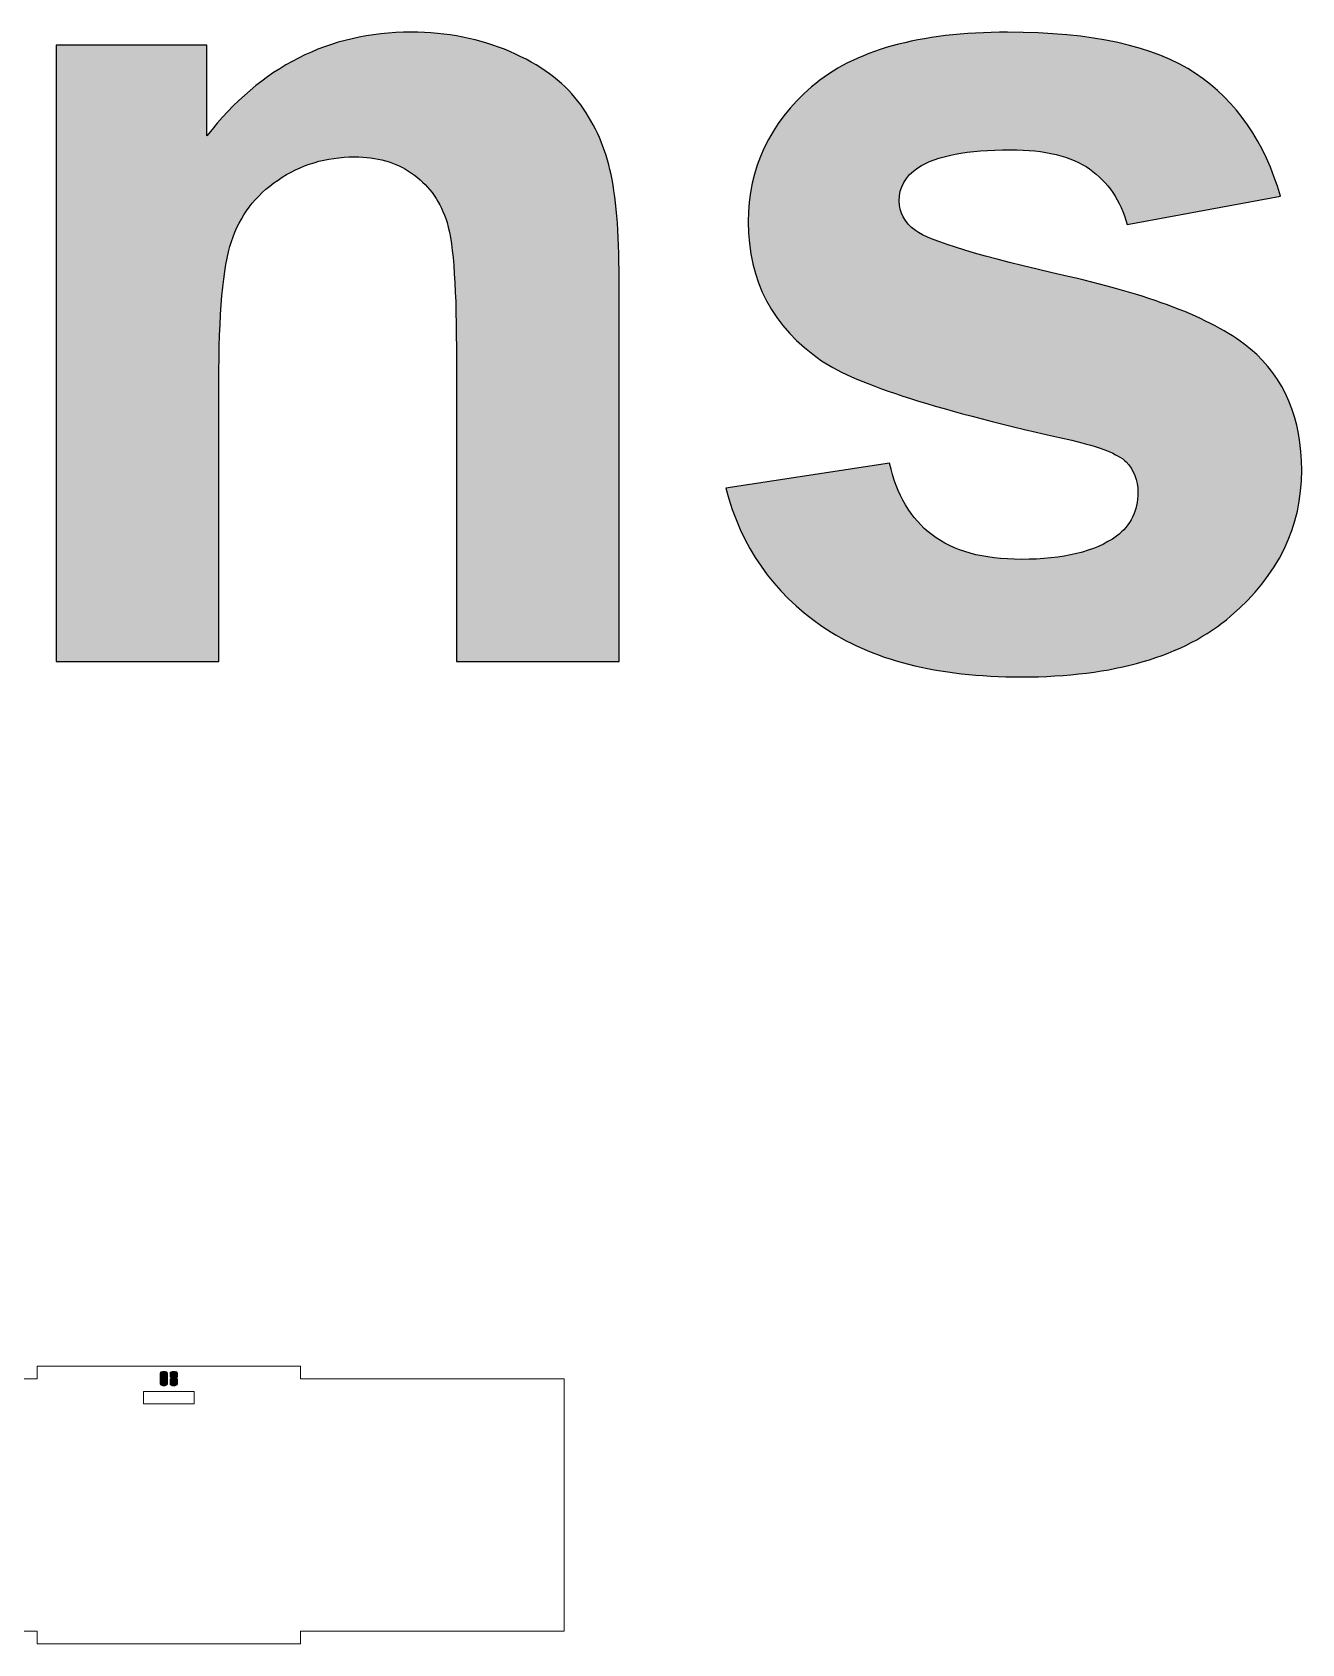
# Model space of a CAD drawing. Header units: centimetres. Extents: x -191 to 212, y -234 to 239.
# Drawn here: x -106.68 to -76.52, y 69.13 to 107.44 of the extents above; entities that cross this region are included whole.
import ezdxf

# ---------------------------------------------------------------- set-up
doc = ezdxf.new("R2010")
doc.units = ezdxf.units.CM
doc.header["$MEASUREMENT"] = 0
doc.layers.add('Capa 1', color=7, linetype='Continuous')

msp = doc.modelspace()

# ---------------------------------------------------------------- hatches: boundary and pattern name
at = {"layer": 'Capa 1', "true_color": 0x373435}
h = msp.add_hatch(color=250, dxfattribs=at)
edge = h.paths.add_edge_path()
edge.add_spline(control_points=[(-92.73973, 92.48099), (-92.73973, 92.48099), (-96.60618, 92.48099), (-96.60618, 92.48099), (-96.60618, 92.48099), (-96.60618, 99.94577), (-96.60618, 99.94577), (-96.60618, 101.52621), (-96.69084, 102.54691), (-96.85547, 103.00788), (-97.02481, 103.47354), (-97.29292, 103.83103), (-97.66921, 104.08973), (-98.04551, 104.34843), (-98.49707, 104.47543), (-99.02388, 104.47543), (-99.70121, 104.47543), (-100.30799, 104.29199), (-100.84421, 103.9251), (-101.38514, 103.55821), (-101.75203, 103.06903), (-101.94958, 102.46695), (-102.15184, 101.86017), (-102.25062, 100.74069), (-102.25062, 99.1038), (-102.25062, 99.1038), (-102.25062, 92.48099), (-102.25062, 92.48099), (-102.25062, 92.48099), (-106.11706, 92.48099), (-106.11706, 92.48099), (-106.11706, 92.48099), (-106.11706, 107.12832), (-106.11706, 107.12832), (-106.11706, 107.12832), (-102.53284, 107.12832), (-102.53284, 107.12832), (-102.53284, 107.12832), (-102.53284, 104.97873), (-102.53284, 104.97873), (-101.24873, 106.62032), (-99.63536, 107.43877), (-97.68333, 107.43877), (-96.82725, 107.43877), (-96.04173, 107.28354), (-95.33147, 106.9778), (-94.61651, 106.66736), (-94.08029, 106.27695), (-93.7181, 105.80188), (-93.35121, 105.3221), (-93.09721, 104.78117), (-92.9561, 104.1744), (-92.81029, 103.56762), (-92.73973, 102.70214), (-92.73973, 101.57325), (-92.73973, 101.57325), (-92.73973, 92.48099), (-92.73973, 92.48099)], knot_values=[0, 0, 0, 0, 0.05263158, 0.05263158, 0.05263158, 0.10526316, 0.10526316, 0.10526316, 0.15789474, 0.15789474, 0.15789474, 0.21052632, 0.21052632, 0.21052632, 0.26315789, 0.26315789, 0.26315789, 0.31578947, 0.31578947, 0.31578947, 0.36842105, 0.36842105, 0.36842105, 0.42105263, 0.42105263, 0.42105263, 0.47368421, 0.47368421, 0.47368421, 0.52631579, 0.52631579, 0.52631579, 0.57894737, 0.57894737, 0.57894737, 0.63157895, 0.63157895, 0.63157895, 0.68421053, 0.68421053, 0.68421053, 0.73684211, 0.73684211, 0.73684211, 0.78947368, 0.78947368, 0.78947368, 0.84210526, 0.84210526, 0.84210526, 0.89473684, 0.89473684, 0.89473684, 0.94736842, 0.94736842, 0.94736842, 1, 1, 1, 1], degree=3, periodic=1)
h = msp.add_hatch(color=250, dxfattribs=at)
edge = h.paths.add_edge_path()
edge.add_spline(control_points=[(-90.20444, 96.60143), (-90.20444, 96.60143), (-86.30977, 97.1941), (-86.30977, 97.1941), (-86.14514, 96.44621), (-85.81118, 95.87706), (-85.30318, 95.49136), (-84.79988, 95.10095), (-84.08962, 94.9081), (-83.18181, 94.9081), (-82.17992, 94.9081), (-81.42733, 95.09155), (-80.91933, 95.45843), (-80.58066, 95.71714), (-80.41133, 96.06521), (-80.41133, 96.49795), (-80.41133, 96.78958), (-80.5054, 97.03417), (-80.68885, 97.22703), (-80.8817, 97.41047), (-81.31444, 97.58451), (-81.98237, 97.73973), (-85.11033, 98.43117), (-87.09059, 99.06147), (-87.92785, 99.63062), (-89.08966, 100.42554), (-89.66822, 101.52621), (-89.66822, 102.93262), (-89.66822, 104.20732), (-89.16492, 105.27506), (-88.16303, 106.14054), (-87.16114, 107.00603), (-85.60892, 107.43877), (-83.50637, 107.43877), (-81.50259, 107.43877), (-80.01151, 107.10951), (-79.03785, 106.45569), (-78.06418, 105.79717), (-77.39155, 104.82821), (-77.02466, 103.5441), (-77.02466, 103.5441), (-80.66533, 102.86677), (-80.66533, 102.86677), (-80.82055, 103.44062), (-81.12159, 103.88277), (-81.55903, 104.18851), (-81.99648, 104.49425), (-82.62207, 104.64477), (-83.43581, 104.64477), (-84.46122, 104.64477), (-85.195, 104.50366), (-85.64185, 104.21673), (-85.93818, 104.01447), (-86.084, 103.75106), (-86.084, 103.43121), (-86.084, 103.15369), (-85.957, 102.91851), (-85.69829, 102.72566), (-85.34551, 102.46695), (-84.13666, 102.10477), (-82.06703, 101.6344), (-79.9974, 101.16403), (-78.55337, 100.59017), (-77.73492, 99.90814), (-76.92118, 99.2214), (-76.51666, 98.25714), (-76.51666, 97.02477), (-76.51666, 95.68421), (-77.0764, 94.5271), (-78.20059, 93.56284), (-79.32007, 92.59858), (-80.98048, 92.1141), (-83.18181, 92.1141), (-85.17618, 92.1141), (-86.75662, 92.51862), (-87.92314, 93.32295), (-89.08496, 94.12729), (-89.84696, 95.21855), (-90.20444, 96.60143)], knot_values=[0, 0, 0, 0, 0.03846154, 0.03846154, 0.03846154, 0.07692308, 0.07692308, 0.07692308, 0.11538462, 0.11538462, 0.11538462, 0.15384615, 0.15384615, 0.15384615, 0.19230769, 0.19230769, 0.19230769, 0.23076923, 0.23076923, 0.23076923, 0.26923077, 0.26923077, 0.26923077, 0.30769231, 0.30769231, 0.30769231, 0.34615385, 0.34615385, 0.34615385, 0.38461538, 0.38461538, 0.38461538, 0.42307692, 0.42307692, 0.42307692, 0.46153846, 0.46153846, 0.46153846, 0.5, 0.5, 0.5, 0.53846154, 0.53846154, 0.53846154, 0.57692308, 0.57692308, 0.57692308, 0.61538462, 0.61538462, 0.61538462, 0.65384615, 0.65384615, 0.65384615, 0.69230769, 0.69230769, 0.69230769, 0.73076923, 0.73076923, 0.73076923, 0.76923077, 0.76923077, 0.76923077, 0.80769231, 0.80769231, 0.80769231, 0.84615385, 0.84615385, 0.84615385, 0.88461538, 0.88461538, 0.88461538, 0.92307692, 0.92307692, 0.92307692, 0.96153846, 0.96153846, 0.96153846, 1, 1, 1, 1], degree=3, periodic=1)
at = {"layer": 'Capa 1', "true_color": 0x3e4095}
h = msp.add_hatch(color=175, dxfattribs=at)
edge = h.paths.add_edge_path()
edge.add_spline(control_points=[(-103.64666, 75.30112), (-103.64666, 75.29058), (-103.63818, 75.28161), (-103.62122, 75.2742), (-103.60427, 75.26679), (-103.58311, 75.26309), (-103.55776, 75.26309), (-103.53241, 75.26309), (-103.51125, 75.26679), (-103.49429, 75.2742), (-103.47734, 75.28161), (-103.46886, 75.29058), (-103.46886, 75.30112), (-103.46886, 75.30112), (-103.46886, 75.56584), (-103.46886, 75.56584), (-103.46886, 75.57638), (-103.47734, 75.58535), (-103.49429, 75.59276), (-103.51125, 75.60017), (-103.53241, 75.60387), (-103.55776, 75.60387), (-103.58311, 75.60387), (-103.60427, 75.60017), (-103.62122, 75.59276), (-103.63818, 75.58535), (-103.64666, 75.57638), (-103.64666, 75.56584), (-103.64666, 75.56584), (-103.64666, 75.30112), (-103.64666, 75.30112)], knot_values=[0, 0, 0, 0, 0.1, 0.1, 0.1, 0.2, 0.2, 0.2, 0.3, 0.3, 0.3, 0.4, 0.4, 0.4, 0.5, 0.5, 0.5, 0.6, 0.6, 0.6, 0.7, 0.7, 0.7, 0.8, 0.8, 0.8, 0.9, 0.9, 0.9, 1, 1, 1, 1], degree=3, periodic=1)
h = msp.add_hatch(color=175, dxfattribs=at)
edge = h.paths.add_edge_path()
edge.add_spline(control_points=[(-103.46886, 75.30112), (-103.46886, 75.29058), (-103.47734, 75.28161), (-103.49429, 75.2742), (-103.51125, 75.26679), (-103.53241, 75.26309), (-103.55776, 75.26309), (-103.58311, 75.26309), (-103.60427, 75.26679), (-103.62122, 75.2742), (-103.63818, 75.28161), (-103.64666, 75.29058), (-103.64666, 75.30112), (-103.64666, 75.30112), (-103.64666, 75.56584), (-103.64666, 75.56584), (-103.64666, 75.57638), (-103.63818, 75.58535), (-103.62122, 75.59276), (-103.60427, 75.60017), (-103.58311, 75.60387), (-103.55776, 75.60387), (-103.53241, 75.60387), (-103.51125, 75.60017), (-103.49429, 75.59276), (-103.47734, 75.58535), (-103.46886, 75.57638), (-103.46886, 75.56584), (-103.46886, 75.56584), (-103.46886, 75.30112), (-103.46886, 75.30112)], knot_values=[0, 0, 0, 0, 0.1, 0.1, 0.1, 0.2, 0.2, 0.2, 0.3, 0.3, 0.3, 0.4, 0.4, 0.4, 0.5, 0.5, 0.5, 0.6, 0.6, 0.6, 0.7, 0.7, 0.7, 0.8, 0.8, 0.8, 0.9, 0.9, 0.9, 1, 1, 1, 1], degree=3, periodic=1)
h = msp.add_hatch(color=175, dxfattribs=at)
edge = h.paths.add_edge_path()
edge.add_spline(control_points=[(-103.40959, 75.48583), (-103.40959, 75.47727), (-103.4035, 75.46954), (-103.39132, 75.46262), (-103.37913, 75.45571), (-103.35559, 75.4511), (-103.32069, 75.44879), (-103.28579, 75.4511), (-103.26225, 75.45571), (-103.25006, 75.46262), (-103.23788, 75.46954), (-103.23179, 75.47727), (-103.23179, 75.48583), (-103.23179, 75.48583), (-103.23179, 75.56584), (-103.23179, 75.56584), (-103.23179, 75.57638), (-103.24027, 75.58535), (-103.25722, 75.59276), (-103.27418, 75.60017), (-103.29534, 75.60387), (-103.32069, 75.60387), (-103.34604, 75.60387), (-103.3672, 75.60017), (-103.38415, 75.59276), (-103.40111, 75.58535), (-103.40959, 75.57638), (-103.40959, 75.56584), (-103.40959, 75.56584), (-103.40959, 75.48583), (-103.40959, 75.48583)], knot_values=[0, 0, 0, 0, 0.1, 0.1, 0.1, 0.2, 0.2, 0.2, 0.3, 0.3, 0.3, 0.4, 0.4, 0.4, 0.5, 0.5, 0.5, 0.6, 0.6, 0.6, 0.7, 0.7, 0.7, 0.8, 0.8, 0.8, 0.9, 0.9, 0.9, 1, 1, 1, 1], degree=3, periodic=1)
h = msp.add_hatch(color=175, dxfattribs=at)
edge = h.paths.add_edge_path()
edge.add_spline(control_points=[(-103.32069, 75.26309), (-103.34604, 75.26309), (-103.3672, 75.26679), (-103.38415, 75.2742), (-103.40111, 75.28161), (-103.40959, 75.29058), (-103.40959, 75.30112), (-103.40959, 75.30112), (-103.40959, 75.41224), (-103.40959, 75.41224), (-103.40959, 75.42113), (-103.4035, 75.42887), (-103.39132, 75.43546), (-103.37913, 75.44204), (-103.35559, 75.44649), (-103.32069, 75.44879), (-103.35559, 75.4511), (-103.37913, 75.45571), (-103.39132, 75.46262), (-103.4035, 75.46954), (-103.40959, 75.47727), (-103.40959, 75.48583), (-103.40959, 75.48583), (-103.40959, 75.56584), (-103.40959, 75.56584), (-103.40959, 75.57638), (-103.40111, 75.58535), (-103.38415, 75.59276), (-103.3672, 75.60017), (-103.34604, 75.60387), (-103.32069, 75.60387), (-103.29534, 75.60387), (-103.27418, 75.60017), (-103.25722, 75.59276), (-103.24027, 75.58535), (-103.23179, 75.57638), (-103.23179, 75.56584), (-103.23179, 75.56584), (-103.23179, 75.48583), (-103.23179, 75.48583), (-103.23179, 75.47727), (-103.23788, 75.46954), (-103.25006, 75.46262), (-103.26225, 75.45571), (-103.28579, 75.4511), (-103.32069, 75.44879), (-103.28579, 75.44649), (-103.26225, 75.44204), (-103.25006, 75.43546), (-103.23788, 75.42887), (-103.23179, 75.42113), (-103.23179, 75.41224), (-103.23179, 75.41224), (-103.23179, 75.30112), (-103.23179, 75.30112), (-103.23179, 75.29058), (-103.24027, 75.28161), (-103.25722, 75.2742), (-103.27418, 75.26679), (-103.29534, 75.26309), (-103.32069, 75.26309)], knot_values=[0, 0, 0, 0, 0.05, 0.05, 0.05, 0.1, 0.1, 0.1, 0.15, 0.15, 0.15, 0.2, 0.2, 0.2, 0.25, 0.25, 0.25, 0.3, 0.3, 0.3, 0.35, 0.35, 0.35, 0.4, 0.4, 0.4, 0.45, 0.45, 0.45, 0.5, 0.5, 0.5, 0.55, 0.55, 0.55, 0.6, 0.6, 0.6, 0.65, 0.65, 0.65, 0.7, 0.7, 0.7, 0.75, 0.75, 0.75, 0.8, 0.8, 0.8, 0.85, 0.85, 0.85, 0.9, 0.9, 0.9, 0.95, 0.95, 0.95, 1, 1, 1, 1], degree=3, periodic=1)
h = msp.add_hatch(color=175, dxfattribs=at)
edge = h.paths.add_edge_path()
edge.add_spline(control_points=[(-103.40959, 75.30112), (-103.40959, 75.29058), (-103.40111, 75.28161), (-103.38415, 75.2742), (-103.3672, 75.26679), (-103.34604, 75.26309), (-103.32069, 75.26309), (-103.29534, 75.26309), (-103.27418, 75.26679), (-103.25722, 75.2742), (-103.24027, 75.28161), (-103.23179, 75.29058), (-103.23179, 75.30112), (-103.23179, 75.30112), (-103.23179, 75.41224), (-103.23179, 75.41224), (-103.23179, 75.42113), (-103.23788, 75.42887), (-103.25006, 75.43546), (-103.26225, 75.44204), (-103.28579, 75.44649), (-103.32069, 75.44879), (-103.35559, 75.44649), (-103.37913, 75.44204), (-103.39132, 75.43546), (-103.4035, 75.42887), (-103.40959, 75.42113), (-103.40959, 75.41224), (-103.40959, 75.41224), (-103.40959, 75.30112), (-103.40959, 75.30112)], knot_values=[0, 0, 0, 0, 0.1, 0.1, 0.1, 0.2, 0.2, 0.2, 0.3, 0.3, 0.3, 0.4, 0.4, 0.4, 0.5, 0.5, 0.5, 0.6, 0.6, 0.6, 0.7, 0.7, 0.7, 0.8, 0.8, 0.8, 0.9, 0.9, 0.9, 1, 1, 1, 1], degree=3, periodic=1)

# ---------------------------------------------------------------- linework, layer by layer
at = {"layer": 'Capa 1', "color": 250}
for points, knots in [([(-92.73973, 92.48099), (-92.73973, 92.48099), (-96.60618, 92.48099), (-96.60618, 92.48099), (-96.60618, 92.48099), (-96.60618, 99.94577), (-96.60618, 99.94577), (-96.60618, 101.52621), (-96.69084, 102.54691), (-96.85547, 103.00788), (-97.02481, 103.47354), (-97.29292, 103.83103), (-97.66921, 104.08973), (-98.04551, 104.34843), (-98.49707, 104.47543), (-99.02388, 104.47543), (-99.70121, 104.47543), (-100.30799, 104.29199), (-100.84421, 103.9251), (-101.38514, 103.55821), (-101.75203, 103.06903), (-101.94958, 102.46695), (-102.15184, 101.86017), (-102.25062, 100.74069), (-102.25062, 99.1038), (-102.25062, 99.1038), (-102.25062, 92.48099), (-102.25062, 92.48099), (-102.25062, 92.48099), (-106.11706, 92.48099), (-106.11706, 92.48099), (-106.11706, 92.48099), (-106.11706, 107.12832), (-106.11706, 107.12832), (-106.11706, 107.12832), (-102.53284, 107.12832), (-102.53284, 107.12832), (-102.53284, 107.12832), (-102.53284, 104.97873), (-102.53284, 104.97873), (-101.24873, 106.62032), (-99.63536, 107.43877), (-97.68333, 107.43877), (-96.82725, 107.43877), (-96.04173, 107.28354), (-95.33147, 106.9778), (-94.61651, 106.66736), (-94.08029, 106.27695), (-93.7181, 105.80188), (-93.35121, 105.3221), (-93.09721, 104.78117), (-92.9561, 104.1744), (-92.81029, 103.56762), (-92.73973, 102.70214), (-92.73973, 101.57325), (-92.73973, 101.57325), (-92.73973, 92.48099), (-92.73973, 92.48099)], [0, 0, 0, 0, 0.05263158, 0.05263158, 0.05263158, 0.10526316, 0.10526316, 0.10526316, 0.15789474, 0.15789474, 0.15789474, 0.21052632, 0.21052632, 0.21052632, 0.26315789, 0.26315789, 0.26315789, 0.31578947, 0.31578947, 0.31578947, 0.36842105, 0.36842105, 0.36842105, 0.42105263, 0.42105263, 0.42105263, 0.47368421, 0.47368421, 0.47368421, 0.52631579, 0.52631579, 0.52631579, 0.57894737, 0.57894737, 0.57894737, 0.63157895, 0.63157895, 0.63157895, 0.68421053, 0.68421053, 0.68421053, 0.73684211, 0.73684211, 0.73684211, 0.78947368, 0.78947368, 0.78947368, 0.84210526, 0.84210526, 0.84210526, 0.89473684, 0.89473684, 0.89473684, 0.94736842, 0.94736842, 0.94736842, 1, 1, 1, 1]), ([(-90.20444, 96.60143), (-90.20444, 96.60143), (-86.30977, 97.1941), (-86.30977, 97.1941), (-86.14514, 96.44621), (-85.81118, 95.87706), (-85.30318, 95.49136), (-84.79988, 95.10095), (-84.08962, 94.9081), (-83.18181, 94.9081), (-82.17992, 94.9081), (-81.42733, 95.09155), (-80.91933, 95.45843), (-80.58066, 95.71714), (-80.41133, 96.06521), (-80.41133, 96.49795), (-80.41133, 96.78958), (-80.5054, 97.03417), (-80.68885, 97.22703), (-80.8817, 97.41047), (-81.31444, 97.58451), (-81.98237, 97.73973), (-85.11033, 98.43117), (-87.09059, 99.06147), (-87.92785, 99.63062), (-89.08966, 100.42554), (-89.66822, 101.52621), (-89.66822, 102.93262), (-89.66822, 104.20732), (-89.16492, 105.27506), (-88.16303, 106.14054), (-87.16114, 107.00603), (-85.60892, 107.43877), (-83.50637, 107.43877), (-81.50259, 107.43877), (-80.01151, 107.10951), (-79.03785, 106.45569), (-78.06418, 105.79717), (-77.39155, 104.82821), (-77.02466, 103.5441), (-77.02466, 103.5441), (-80.66533, 102.86677), (-80.66533, 102.86677), (-80.82055, 103.44062), (-81.12159, 103.88277), (-81.55903, 104.18851), (-81.99648, 104.49425), (-82.62207, 104.64477), (-83.43581, 104.64477), (-84.46122, 104.64477), (-85.195, 104.50366), (-85.64185, 104.21673), (-85.93818, 104.01447), (-86.084, 103.75106), (-86.084, 103.43121), (-86.084, 103.15369), (-85.957, 102.91851), (-85.69829, 102.72566), (-85.34551, 102.46695), (-84.13666, 102.10477), (-82.06703, 101.6344), (-79.9974, 101.16403), (-78.55337, 100.59017), (-77.73492, 99.90814), (-76.92118, 99.2214), (-76.51666, 98.25714), (-76.51666, 97.02477), (-76.51666, 95.68421), (-77.0764, 94.5271), (-78.20059, 93.56284), (-79.32007, 92.59858), (-80.98048, 92.1141), (-83.18181, 92.1141), (-85.17618, 92.1141), (-86.75662, 92.51862), (-87.92314, 93.32295), (-89.08496, 94.12729), (-89.84696, 95.21855), (-90.20444, 96.60143)], [0, 0, 0, 0, 0.03846154, 0.03846154, 0.03846154, 0.07692308, 0.07692308, 0.07692308, 0.11538462, 0.11538462, 0.11538462, 0.15384615, 0.15384615, 0.15384615, 0.19230769, 0.19230769, 0.19230769, 0.23076923, 0.23076923, 0.23076923, 0.26923077, 0.26923077, 0.26923077, 0.30769231, 0.30769231, 0.30769231, 0.34615385, 0.34615385, 0.34615385, 0.38461538, 0.38461538, 0.38461538, 0.42307692, 0.42307692, 0.42307692, 0.46153846, 0.46153846, 0.46153846, 0.5, 0.5, 0.5, 0.53846154, 0.53846154, 0.53846154, 0.57692308, 0.57692308, 0.57692308, 0.61538462, 0.61538462, 0.61538462, 0.65384615, 0.65384615, 0.65384615, 0.69230769, 0.69230769, 0.69230769, 0.73076923, 0.73076923, 0.73076923, 0.76923077, 0.76923077, 0.76923077, 0.80769231, 0.80769231, 0.80769231, 0.84615385, 0.84615385, 0.84615385, 0.88461538, 0.88461538, 0.88461538, 0.92307692, 0.92307692, 0.92307692, 0.96153846, 0.96153846, 0.96153846, 1, 1, 1, 1])]:
    msp.add_open_spline(points, degree=3, knots=knots, dxfattribs=at)
at = {"layer": 'Capa 1', "color": 1, "lineweight": 9}
for points, knots in [([(-112.83212, 75.43087), (-112.83212, 75.43087), (-112.83212, 69.43087), (-112.83212, 69.43087), (-112.83212, 69.43087), (-106.57019, 69.43087), (-106.57019, 69.43087), (-106.57019, 69.43087), (-106.57019, 69.13087), (-106.57019, 69.13087), (-106.57019, 69.13087), (-100.30825, 69.13087), (-100.30825, 69.13087), (-100.30825, 69.13087), (-100.30825, 69.43087), (-100.30825, 69.43087), (-100.30825, 69.43087), (-94.04632, 69.43087), (-94.04632, 69.43087), (-94.04632, 69.43087), (-94.04632, 75.43087), (-94.04632, 75.43087), (-94.04632, 75.43087), (-100.30825, 75.43087), (-100.30825, 75.43087), (-100.30825, 75.43087), (-100.30825, 75.73087), (-100.30825, 75.73087), (-100.30825, 75.73087), (-106.57019, 75.73087), (-106.57019, 75.73087), (-106.57019, 75.73087), (-106.57019, 75.43087), (-106.57019, 75.43087), (-106.57019, 75.43087), (-112.83212, 75.43087), (-112.83212, 75.43087)], [0, 0, 0, 0, 0.08333333, 0.08333333, 0.08333333, 0.16666667, 0.16666667, 0.16666667, 0.25, 0.25, 0.25, 0.33333333, 0.33333333, 0.33333333, 0.41666667, 0.41666667, 0.41666667, 0.5, 0.5, 0.5, 0.58333333, 0.58333333, 0.58333333, 0.66666667, 0.66666667, 0.66666667, 0.75, 0.75, 0.75, 0.83333333, 0.83333333, 0.83333333, 0.91666667, 0.91666667, 0.91666667, 1, 1, 1, 1]), ([(-104.03922, 74.83051), (-104.03922, 74.83051), (-102.83922, 74.83051), (-102.83922, 74.83051), (-102.83922, 74.83051), (-102.83922, 75.13051), (-102.83922, 75.13051), (-102.83922, 75.13051), (-104.03922, 75.13051), (-104.03922, 75.13051), (-104.03922, 75.13051), (-104.03922, 74.83051), (-104.03922, 74.83051)], [0, 0, 0, 0, 0.25, 0.25, 0.25, 0.5, 0.5, 0.5, 0.75, 0.75, 0.75, 1, 1, 1, 1])]:
    msp.add_open_spline(points, degree=3, knots=knots, dxfattribs=at)
at = {"layer": 'Capa 1', "color": 114, "lineweight": 9}
for points, knots in [([(-103.64666, 75.30112), (-103.64666, 75.29058), (-103.63818, 75.28161), (-103.62122, 75.2742), (-103.60427, 75.26679), (-103.58311, 75.26309), (-103.55776, 75.26309), (-103.53241, 75.26309), (-103.51125, 75.26679), (-103.49429, 75.2742), (-103.47734, 75.28161), (-103.46886, 75.29058), (-103.46886, 75.30112), (-103.46886, 75.30112), (-103.46886, 75.56584), (-103.46886, 75.56584), (-103.46886, 75.57638), (-103.47734, 75.58535), (-103.49429, 75.59276), (-103.51125, 75.60017), (-103.53241, 75.60387), (-103.55776, 75.60387), (-103.58311, 75.60387), (-103.60427, 75.60017), (-103.62122, 75.59276), (-103.63818, 75.58535), (-103.64666, 75.57638), (-103.64666, 75.56584), (-103.64666, 75.56584), (-103.64666, 75.30112), (-103.64666, 75.30112)], [0, 0, 0, 0, 0.1, 0.1, 0.1, 0.2, 0.2, 0.2, 0.3, 0.3, 0.3, 0.4, 0.4, 0.4, 0.5, 0.5, 0.5, 0.6, 0.6, 0.6, 0.7, 0.7, 0.7, 0.8, 0.8, 0.8, 0.9, 0.9, 0.9, 1, 1, 1, 1]), ([(-103.46886, 75.30112), (-103.46886, 75.29058), (-103.47734, 75.28161), (-103.49429, 75.2742), (-103.51125, 75.26679), (-103.53241, 75.26309), (-103.55776, 75.26309), (-103.58311, 75.26309), (-103.60427, 75.26679), (-103.62122, 75.2742), (-103.63818, 75.28161), (-103.64666, 75.29058), (-103.64666, 75.30112), (-103.64666, 75.30112), (-103.64666, 75.56584), (-103.64666, 75.56584), (-103.64666, 75.57638), (-103.63818, 75.58535), (-103.62122, 75.59276), (-103.60427, 75.60017), (-103.58311, 75.60387), (-103.55776, 75.60387), (-103.53241, 75.60387), (-103.51125, 75.60017), (-103.49429, 75.59276), (-103.47734, 75.58535), (-103.46886, 75.57638), (-103.46886, 75.56584), (-103.46886, 75.56584), (-103.46886, 75.30112), (-103.46886, 75.30112)], [0, 0, 0, 0, 0.1, 0.1, 0.1, 0.2, 0.2, 0.2, 0.3, 0.3, 0.3, 0.4, 0.4, 0.4, 0.5, 0.5, 0.5, 0.6, 0.6, 0.6, 0.7, 0.7, 0.7, 0.8, 0.8, 0.8, 0.9, 0.9, 0.9, 1, 1, 1, 1]), ([(-103.40959, 75.48583), (-103.40959, 75.47727), (-103.4035, 75.46954), (-103.39132, 75.46262), (-103.37913, 75.45571), (-103.35559, 75.4511), (-103.32069, 75.44879), (-103.28579, 75.4511), (-103.26225, 75.45571), (-103.25006, 75.46262), (-103.23788, 75.46954), (-103.23179, 75.47727), (-103.23179, 75.48583), (-103.23179, 75.48583), (-103.23179, 75.56584), (-103.23179, 75.56584), (-103.23179, 75.57638), (-103.24027, 75.58535), (-103.25722, 75.59276), (-103.27418, 75.60017), (-103.29534, 75.60387), (-103.32069, 75.60387), (-103.34604, 75.60387), (-103.3672, 75.60017), (-103.38415, 75.59276), (-103.40111, 75.58535), (-103.40959, 75.57638), (-103.40959, 75.56584), (-103.40959, 75.56584), (-103.40959, 75.48583), (-103.40959, 75.48583)], [0, 0, 0, 0, 0.1, 0.1, 0.1, 0.2, 0.2, 0.2, 0.3, 0.3, 0.3, 0.4, 0.4, 0.4, 0.5, 0.5, 0.5, 0.6, 0.6, 0.6, 0.7, 0.7, 0.7, 0.8, 0.8, 0.8, 0.9, 0.9, 0.9, 1, 1, 1, 1]), ([(-103.32069, 75.26309), (-103.34604, 75.26309), (-103.3672, 75.26679), (-103.38415, 75.2742), (-103.40111, 75.28161), (-103.40959, 75.29058), (-103.40959, 75.30112), (-103.40959, 75.30112), (-103.40959, 75.41224), (-103.40959, 75.41224), (-103.40959, 75.42113), (-103.4035, 75.42887), (-103.39132, 75.43546), (-103.37913, 75.44204), (-103.35559, 75.44649), (-103.32069, 75.44879), (-103.35559, 75.4511), (-103.37913, 75.45571), (-103.39132, 75.46262), (-103.4035, 75.46954), (-103.40959, 75.47727), (-103.40959, 75.48583), (-103.40959, 75.48583), (-103.40959, 75.56584), (-103.40959, 75.56584), (-103.40959, 75.57638), (-103.40111, 75.58535), (-103.38415, 75.59276), (-103.3672, 75.60017), (-103.34604, 75.60387), (-103.32069, 75.60387), (-103.29534, 75.60387), (-103.27418, 75.60017), (-103.25722, 75.59276), (-103.24027, 75.58535), (-103.23179, 75.57638), (-103.23179, 75.56584), (-103.23179, 75.56584), (-103.23179, 75.48583), (-103.23179, 75.48583), (-103.23179, 75.47727), (-103.23788, 75.46954), (-103.25006, 75.46262), (-103.26225, 75.45571), (-103.28579, 75.4511), (-103.32069, 75.44879), (-103.28579, 75.44649), (-103.26225, 75.44204), (-103.25006, 75.43546), (-103.23788, 75.42887), (-103.23179, 75.42113), (-103.23179, 75.41224), (-103.23179, 75.41224), (-103.23179, 75.30112), (-103.23179, 75.30112), (-103.23179, 75.29058), (-103.24027, 75.28161), (-103.25722, 75.2742), (-103.27418, 75.26679), (-103.29534, 75.26309), (-103.32069, 75.26309)], [0, 0, 0, 0, 0.05, 0.05, 0.05, 0.1, 0.1, 0.1, 0.15, 0.15, 0.15, 0.2, 0.2, 0.2, 0.25, 0.25, 0.25, 0.3, 0.3, 0.3, 0.35, 0.35, 0.35, 0.4, 0.4, 0.4, 0.45, 0.45, 0.45, 0.5, 0.5, 0.5, 0.55, 0.55, 0.55, 0.6, 0.6, 0.6, 0.65, 0.65, 0.65, 0.7, 0.7, 0.7, 0.75, 0.75, 0.75, 0.8, 0.8, 0.8, 0.85, 0.85, 0.85, 0.9, 0.9, 0.9, 0.95, 0.95, 0.95, 1, 1, 1, 1]), ([(-103.40959, 75.30112), (-103.40959, 75.29058), (-103.40111, 75.28161), (-103.38415, 75.2742), (-103.3672, 75.26679), (-103.34604, 75.26309), (-103.32069, 75.26309), (-103.29534, 75.26309), (-103.27418, 75.26679), (-103.25722, 75.2742), (-103.24027, 75.28161), (-103.23179, 75.29058), (-103.23179, 75.30112), (-103.23179, 75.30112), (-103.23179, 75.41224), (-103.23179, 75.41224), (-103.23179, 75.42113), (-103.23788, 75.42887), (-103.25006, 75.43546), (-103.26225, 75.44204), (-103.28579, 75.44649), (-103.32069, 75.44879), (-103.35559, 75.44649), (-103.37913, 75.44204), (-103.39132, 75.43546), (-103.4035, 75.42887), (-103.40959, 75.42113), (-103.40959, 75.41224), (-103.40959, 75.41224), (-103.40959, 75.30112), (-103.40959, 75.30112)], [0, 0, 0, 0, 0.1, 0.1, 0.1, 0.2, 0.2, 0.2, 0.3, 0.3, 0.3, 0.4, 0.4, 0.4, 0.5, 0.5, 0.5, 0.6, 0.6, 0.6, 0.7, 0.7, 0.7, 0.8, 0.8, 0.8, 0.9, 0.9, 0.9, 1, 1, 1, 1])]:
    msp.add_open_spline(points, degree=3, knots=knots, dxfattribs=at)

doc.saveas('drawing.dxf')
